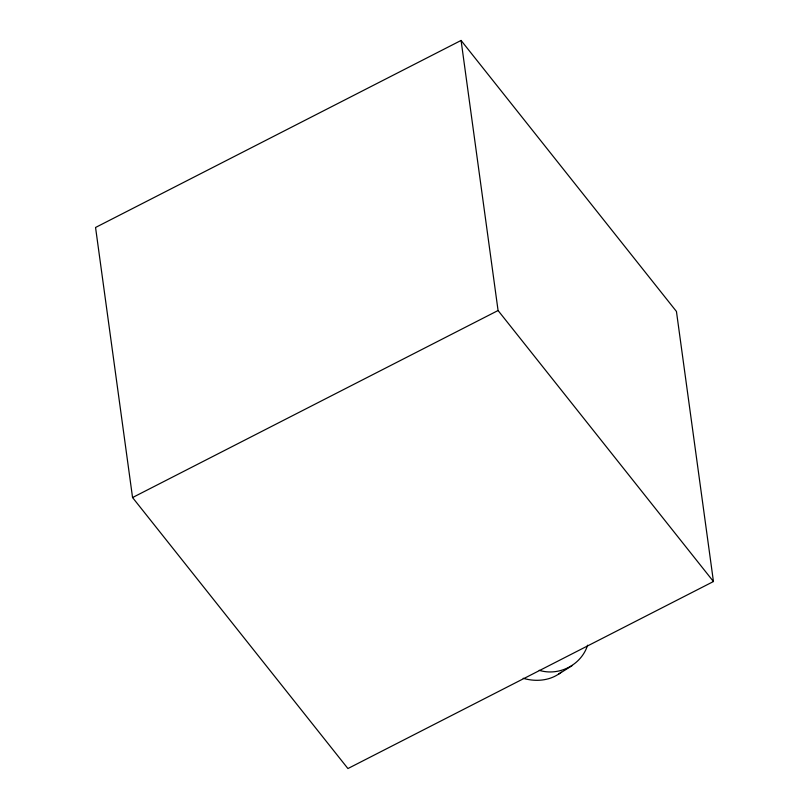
<?xml version="1.0" encoding="UTF-8"?>
<svg xmlns="http://www.w3.org/2000/svg" width="809" height="809" viewBox="0 0 809 809"><rect width="100%" height="100%" fill="white"/><g stroke="black" fill="none" stroke-linecap="round" stroke-linejoin="round"><path stroke-width="1.21" d="M587.607 645.188C581.378 664.968 558.968 676.415 539.229 670.317M561.315 672.087C550.798 680.794 535.932 682.108 523.18 678.276M558.776 674.018L572.418 665.443M461.079 40.45L95.553 227.471L132.555 497.545L347.921 768.55L713.447 581.529L676.445 311.455L461.079 40.45L498.071 310.525L713.447 581.529M132.555 497.545L498.071 310.525"/></g></svg>
